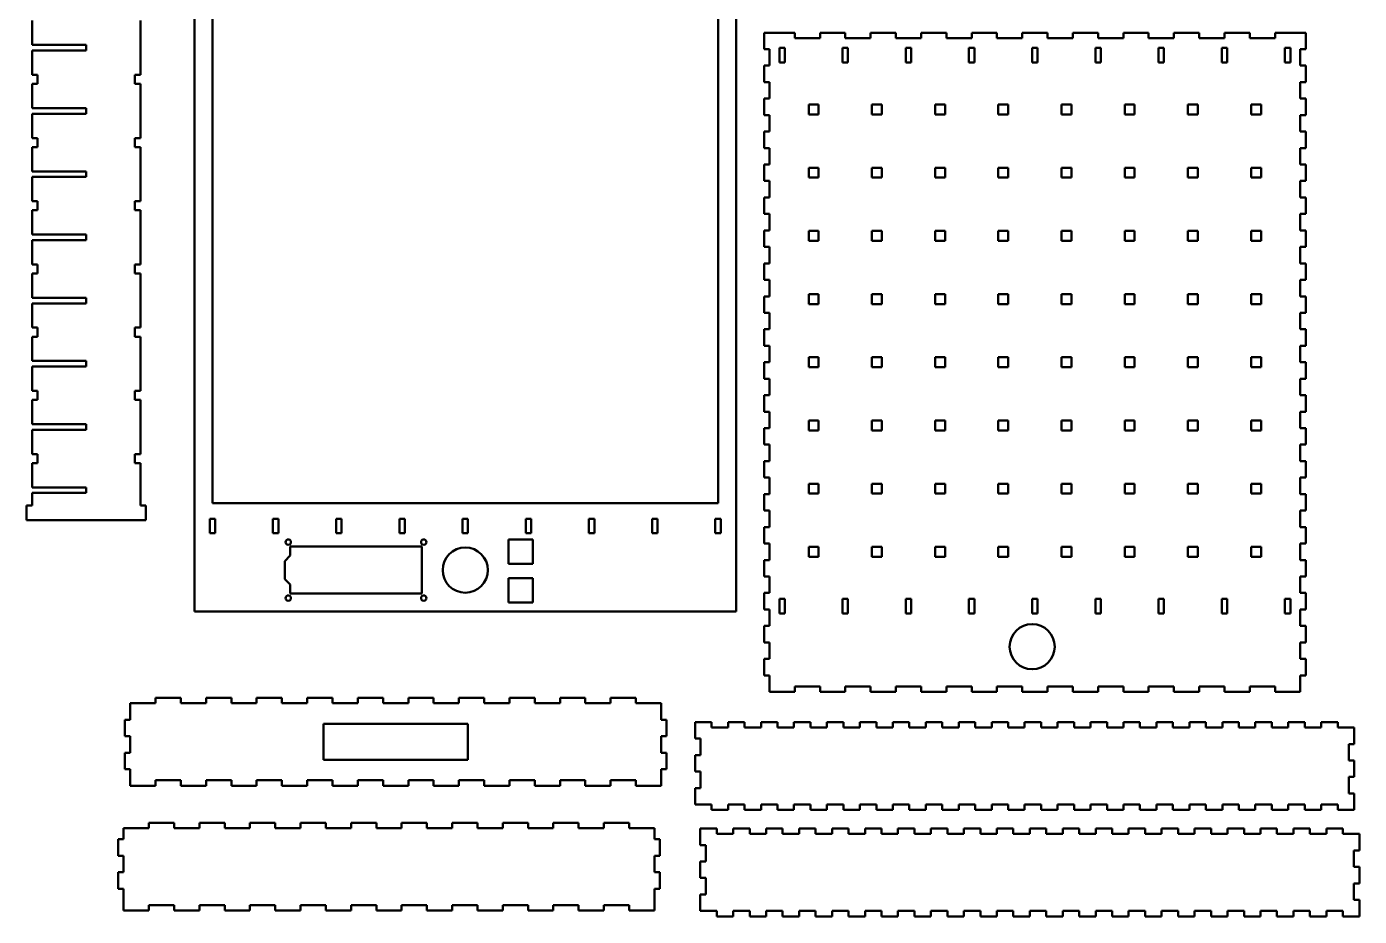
# Model space of a CAD drawing. Header units: millimetres. Extents: x 32 to 1182, y 13 to 883.
# Drawn here: x 444 to 1182, y 21 to 513 of the extents above; entities that cross this region are included whole.
import ezdxf

# ---------------------------------------------------------------- set-up
doc = ezdxf.new("R2010")
doc.units = ezdxf.units.MM
doc.layers.add('Visible (ANSI)', color=7, linetype='Continuous', lineweight=50)

msp = doc.modelspace()

# ---------------------------------------------------------------- linework, layer by layer
at = {"layer": 'Visible (ANSI)'}
for p, q in [((536.44, 554.33), (536.44, 189.33)), ((836.44, 189.33), (836.44, 554.33)), ((546.44, 249.33), (546.44, 529.33)), ((826.44, 529.33), (826.44, 249.33)), ((446.55, 516.6), (446.55, 503.15)), ((506.55, 486.6), (506.55, 516.6)), ((851.91, 509.93), (851.91, 500.8)), ((868.91, 509.93), (851.91, 509.93)), ((868.91, 506.93), (868.91, 509.93)), ((882.91, 509.93), (882.91, 506.93)), ((896.91, 509.93), (882.91, 509.93)), ((896.91, 506.93), (896.91, 509.93)), ((910.91, 509.93), (910.91, 506.93)), ((924.91, 509.93), (910.91, 509.93)), ((924.91, 506.93), (924.91, 509.93)), ((938.91, 509.93), (938.91, 506.93)), ((952.91, 509.93), (938.91, 509.93)), ((952.91, 506.93), (952.91, 509.93)), ((966.91, 509.93), (966.91, 506.93)), ((980.91, 509.93), (966.91, 509.93)), ((980.91, 506.93), (980.91, 509.93)), ((994.91, 509.93), (994.91, 506.93)), ((1008.91, 509.93), (994.91, 509.93)), ((1008.91, 506.93), (1008.91, 509.93)), ((1022.91, 509.93), (1022.91, 506.93)), ((1036.91, 509.93), (1022.91, 509.93)), ((1036.91, 506.93), (1036.91, 509.93)), ((1050.91, 509.93), (1050.91, 506.93)), ((1064.91, 509.93), (1050.91, 509.93)), ((1064.91, 506.93), (1064.91, 509.93)), ((1078.91, 509.93), (1078.91, 506.93)), ((1092.91, 509.93), (1078.91, 509.93)), ((1092.91, 506.93), (1092.91, 509.93)), ((1106.91, 509.93), (1106.91, 506.93)), ((1120.91, 509.93), (1106.91, 509.93)), ((1120.91, 506.93), (1120.91, 509.93)), ((1134.91, 509.93), (1134.91, 506.93)), ((1151.91, 509.93), (1134.91, 509.93)), ((1151.91, 500.8), (1151.91, 509.93)), ((446.55, 503.15), (476.55, 503.15)), ((476.55, 503.15), (476.55, 500.05)), ((882.91, 506.93), (868.91, 506.93)), ((910.91, 506.93), (896.91, 506.93)), ((938.91, 506.93), (924.91, 506.93)), ((966.91, 506.93), (952.91, 506.93)), ((994.91, 506.93), (980.91, 506.93)), ((1022.91, 506.93), (1008.91, 506.93)), ((1050.91, 506.93), (1036.91, 506.93)), ((1078.91, 506.93), (1064.91, 506.93)), ((1106.91, 506.93), (1092.91, 506.93)), ((1134.91, 506.93), (1120.91, 506.93)), ((446.55, 500.05), (446.55, 486.6)), ((476.55, 500.05), (446.55, 500.05)), ((851.91, 500.8), (854.91, 500.8)), ((854.91, 500.8), (854.91, 491.68)), ((860.41, 501.48), (863.41, 501.48)), ((860.41, 493.48), (860.41, 501.48)), ((863.41, 501.48), (863.41, 493.48)), ((895.41, 493.48), (895.41, 501.48)), ((895.41, 501.48), (898.41, 501.48)), ((898.41, 501.48), (898.41, 493.48)), ((930.41, 501.48), (933.41, 501.48)), ((930.41, 493.48), (930.41, 501.48)), ((933.41, 501.48), (933.41, 493.48)), ((965.41, 501.48), (968.41, 501.48)), ((965.41, 493.48), (965.41, 501.48)), ((968.41, 501.48), (968.41, 493.48)), ((1000.41, 501.48), (1003.41, 501.48)), ((1000.41, 493.48), (1000.41, 501.48)), ((1003.41, 501.48), (1003.41, 493.48)), ((1035.41, 493.48), (1035.41, 501.48)), ((1035.41, 501.48), (1038.41, 501.48)), ((1038.41, 501.48), (1038.41, 493.48)), ((1070.41, 493.48), (1070.41, 501.48)), ((1070.41, 501.48), (1073.41, 501.48)), ((1073.41, 501.48), (1073.41, 493.48)), ((1105.41, 493.48), (1105.41, 501.48)), ((1105.41, 501.48), (1108.41, 501.48)), ((1108.41, 501.48), (1108.41, 493.48)), ((1140.41, 493.48), (1140.41, 501.48)), ((1140.41, 501.48), (1143.41, 501.48)), ((1143.41, 501.48), (1143.41, 493.48)), ((1148.91, 500.8), (1151.91, 500.8)), ((1148.91, 491.68), (1148.91, 500.8)), ((851.91, 491.68), (851.91, 482.55)), ((854.91, 491.68), (851.91, 491.68)), ((863.41, 493.48), (860.41, 493.48)), ((898.41, 493.48), (895.41, 493.48)), ((933.41, 493.48), (930.41, 493.48)), ((968.41, 493.48), (965.41, 493.48)), ((1003.41, 493.48), (1000.41, 493.48)), ((1038.41, 493.48), (1035.41, 493.48)), ((1073.41, 493.48), (1070.41, 493.48)), ((1108.41, 493.48), (1105.41, 493.48)), ((1143.41, 493.48), (1140.41, 493.48)), ((1151.91, 491.68), (1148.91, 491.68)), ((1151.91, 482.55), (1151.91, 491.68)), ((446.55, 486.6), (449.55, 486.6)), ((446.55, 481.6), (446.55, 468.15)), ((449.55, 481.6), (446.55, 481.6)), ((449.55, 486.6), (449.55, 481.6)), ((503.55, 486.6), (506.55, 486.6)), ((503.55, 481.6), (503.55, 486.6)), ((506.55, 481.6), (503.55, 481.6)), ((506.55, 451.6), (506.55, 481.6)), ((851.91, 482.55), (854.91, 482.55)), ((854.91, 482.55), (854.91, 473.43)), ((1148.91, 482.55), (1151.91, 482.55)), ((1148.91, 473.43), (1148.91, 482.55)), ((851.91, 473.43), (851.91, 464.3)), ((854.91, 473.43), (851.91, 473.43)), ((1151.91, 473.43), (1148.91, 473.43)), ((1151.91, 464.3), (1151.91, 473.43)), ((446.55, 468.15), (476.55, 468.15)), ((446.55, 465.05), (446.55, 451.6)), ((476.55, 465.05), (446.55, 465.05)), ((476.55, 468.15), (476.55, 465.05)), ((876.66, 464.68), (876.66, 470.18)), ((876.66, 470.18), (882.16, 470.18)), ((882.16, 470.18), (882.16, 464.68)), ((911.66, 464.68), (911.66, 470.18)), ((911.66, 470.18), (917.16, 470.18)), ((917.16, 470.18), (917.16, 464.68)), ((946.66, 464.68), (946.66, 470.18)), ((946.66, 470.18), (952.16, 470.18)), ((952.16, 470.18), (952.16, 464.68)), ((981.66, 464.68), (981.66, 470.18)), ((981.66, 470.18), (987.16, 470.18)), ((987.16, 470.18), (987.16, 464.68)), ((1016.66, 464.68), (1016.66, 470.18)), ((1016.66, 470.18), (1022.16, 470.18)), ((1022.16, 470.18), (1022.16, 464.68)), ((1051.66, 464.68), (1051.66, 470.18)), ((1051.66, 470.18), (1057.16, 470.18)), ((1057.16, 470.18), (1057.16, 464.68)), ((1086.66, 464.68), (1086.66, 470.18)), ((1086.66, 470.18), (1092.16, 470.18)), ((1092.16, 470.18), (1092.16, 464.68)), ((1121.66, 464.68), (1121.66, 470.18)), ((1121.66, 470.18), (1127.16, 470.18)), ((1127.16, 470.18), (1127.16, 464.68)), ((851.91, 464.3), (854.91, 464.3)), ((854.91, 464.3), (854.91, 455.18)), ((882.16, 464.68), (876.66, 464.68)), ((917.16, 464.68), (911.66, 464.68)), ((952.16, 464.68), (946.66, 464.68)), ((987.16, 464.68), (981.66, 464.68)), ((1022.16, 464.68), (1016.66, 464.68)), ((1057.16, 464.68), (1051.66, 464.68)), ((1092.16, 464.68), (1086.66, 464.68)), ((1127.16, 464.68), (1121.66, 464.68)), ((1148.91, 464.3), (1151.91, 464.3)), ((1148.91, 455.18), (1148.91, 464.3)), ((446.55, 451.6), (449.55, 451.6)), ((449.55, 451.6), (449.55, 446.6)), ((503.55, 451.6), (506.55, 451.6)), ((503.55, 446.6), (503.55, 451.6)), ((851.91, 455.18), (851.91, 446.05)), ((854.91, 455.18), (851.91, 455.18)), ((1151.91, 455.18), (1148.91, 455.18)), ((1151.91, 446.05), (1151.91, 455.18)), ((446.55, 446.6), (446.55, 433.15)), ((449.55, 446.6), (446.55, 446.6)), ((506.55, 446.6), (503.55, 446.6)), ((506.55, 416.6), (506.55, 446.6)), ((851.91, 446.05), (854.91, 446.05)), ((854.91, 446.05), (854.91, 436.93)), ((1148.91, 446.05), (1151.91, 446.05)), ((1148.91, 436.93), (1148.91, 446.05)), ((851.91, 436.93), (851.91, 427.8)), ((854.91, 436.93), (851.91, 436.93)), ((1151.91, 436.93), (1148.91, 436.93)), ((1151.91, 427.8), (1151.91, 436.93)), ((446.55, 433.15), (476.55, 433.15)), ((446.55, 430.05), (446.55, 416.6)), ((476.55, 430.05), (446.55, 430.05)), ((476.55, 433.15), (476.55, 430.05)), ((876.66, 429.68), (876.66, 435.18)), ((876.66, 435.18), (882.16, 435.18)), ((882.16, 429.68), (876.66, 429.68)), ((882.16, 435.18), (882.16, 429.68)), ((911.66, 429.68), (911.66, 435.18)), ((911.66, 435.18), (917.16, 435.18)), ((917.16, 429.68), (911.66, 429.68)), ((917.16, 435.18), (917.16, 429.68)), ((946.66, 429.68), (946.66, 435.18)), ((946.66, 435.18), (952.16, 435.18)), ((952.16, 429.68), (946.66, 429.68)), ((952.16, 435.18), (952.16, 429.68)), ((981.66, 429.68), (981.66, 435.18)), ((981.66, 435.18), (987.16, 435.18)), ((987.16, 429.68), (981.66, 429.68)), ((987.16, 435.18), (987.16, 429.68)), ((1016.66, 429.68), (1016.66, 435.18)), ((1016.66, 435.18), (1022.16, 435.18)), ((1022.16, 429.68), (1016.66, 429.68)), ((1022.16, 435.18), (1022.16, 429.68)), ((1051.66, 429.68), (1051.66, 435.18)), ((1051.66, 435.18), (1057.16, 435.18)), ((1057.16, 429.68), (1051.66, 429.68)), ((1057.16, 435.18), (1057.16, 429.68)), ((1086.66, 429.68), (1086.66, 435.18)), ((1086.66, 435.18), (1092.16, 435.18)), ((1092.16, 429.68), (1086.66, 429.68)), ((1092.16, 435.18), (1092.16, 429.68)), ((1121.66, 429.68), (1121.66, 435.18)), ((1121.66, 435.18), (1127.16, 435.18)), ((1127.16, 429.68), (1121.66, 429.68)), ((1127.16, 435.18), (1127.16, 429.68)), ((851.91, 427.8), (854.91, 427.8)), ((854.91, 427.8), (854.91, 418.68)), ((1148.91, 427.8), (1151.91, 427.8)), ((1148.91, 418.68), (1148.91, 427.8)), ((446.55, 416.6), (449.55, 416.6)), ((449.55, 416.6), (449.55, 411.6)), ((503.55, 416.6), (506.55, 416.6)), ((503.55, 411.6), (503.55, 416.6)), ((851.91, 418.68), (851.91, 409.55)), ((854.91, 418.68), (851.91, 418.68)), ((1151.91, 418.68), (1148.91, 418.68)), ((1151.91, 409.55), (1151.91, 418.68)), ((446.55, 411.6), (446.55, 398.15)), ((449.55, 411.6), (446.55, 411.6)), ((506.55, 411.6), (503.55, 411.6)), ((506.55, 381.6), (506.55, 411.6)), ((851.91, 409.55), (854.91, 409.55)), ((854.91, 409.55), (854.91, 400.43)), ((1148.91, 409.55), (1151.91, 409.55)), ((1148.91, 400.43), (1148.91, 409.55)), ((851.91, 400.43), (851.91, 391.3)), ((854.91, 400.43), (851.91, 400.43)), ((876.66, 394.68), (876.66, 400.18)), ((876.66, 400.18), (882.16, 400.18)), ((882.16, 400.18), (882.16, 394.68)), ((911.66, 394.68), (911.66, 400.18)), ((911.66, 400.18), (917.16, 400.18)), ((917.16, 400.18), (917.16, 394.68)), ((946.66, 394.68), (946.66, 400.18)), ((946.66, 400.18), (952.16, 400.18)), ((952.16, 400.18), (952.16, 394.68)), ((981.66, 394.68), (981.66, 400.18)), ((981.66, 400.18), (987.16, 400.18)), ((987.16, 400.18), (987.16, 394.68)), ((1016.66, 394.68), (1016.66, 400.18)), ((1016.66, 400.18), (1022.16, 400.18)), ((1022.16, 400.18), (1022.16, 394.68)), ((1051.66, 394.68), (1051.66, 400.18)), ((1051.66, 400.18), (1057.16, 400.18)), ((1057.16, 400.18), (1057.16, 394.68)), ((1086.66, 394.68), (1086.66, 400.18)), ((1086.66, 400.18), (1092.16, 400.18)), ((1092.16, 400.18), (1092.16, 394.68)), ((1121.66, 394.68), (1121.66, 400.18)), ((1121.66, 400.18), (1127.16, 400.18)), ((1127.16, 400.18), (1127.16, 394.68)), ((1151.91, 400.43), (1148.91, 400.43)), ((1151.91, 391.3), (1151.91, 400.43)), ((446.55, 398.15), (476.55, 398.15)), ((446.55, 395.05), (446.55, 381.6)), ((476.55, 395.05), (446.55, 395.05)), ((476.55, 398.15), (476.55, 395.05)), ((851.91, 391.3), (854.91, 391.3)), ((854.91, 391.3), (854.91, 382.18)), ((882.16, 394.68), (876.66, 394.68)), ((917.16, 394.68), (911.66, 394.68)), ((952.16, 394.68), (946.66, 394.68)), ((987.16, 394.68), (981.66, 394.68)), ((1022.16, 394.68), (1016.66, 394.68)), ((1057.16, 394.68), (1051.66, 394.68)), ((1092.16, 394.68), (1086.66, 394.68)), ((1127.16, 394.68), (1121.66, 394.68)), ((1148.91, 391.3), (1151.91, 391.3)), ((1148.91, 382.18), (1148.91, 391.3)), ((446.55, 381.6), (449.55, 381.6)), ((446.55, 376.6), (446.55, 363.15)), ((449.55, 376.6), (446.55, 376.6)), ((449.55, 381.6), (449.55, 376.6)), ((503.55, 381.6), (506.55, 381.6)), ((503.55, 376.6), (503.55, 381.6)), ((506.55, 376.6), (503.55, 376.6)), ((506.55, 346.6), (506.55, 376.6)), ((851.91, 382.18), (851.91, 373.05)), ((854.91, 382.18), (851.91, 382.18)), ((1151.91, 382.18), (1148.91, 382.18)), ((1151.91, 373.05), (1151.91, 382.18)), ((851.91, 373.05), (854.91, 373.05)), ((854.91, 373.05), (854.91, 363.93)), ((1148.91, 373.05), (1151.91, 373.05)), ((1148.91, 363.93), (1148.91, 373.05)), ((446.55, 363.15), (476.55, 363.15)), ((476.55, 363.15), (476.55, 360.05)), ((851.91, 363.93), (851.91, 354.8)), ((854.91, 363.93), (851.91, 363.93)), ((876.66, 359.68), (876.66, 365.18)), ((876.66, 365.18), (882.16, 365.18)), ((882.16, 365.18), (882.16, 359.68)), ((911.66, 359.68), (911.66, 365.18)), ((911.66, 365.18), (917.16, 365.18)), ((917.16, 365.18), (917.16, 359.68)), ((946.66, 359.68), (946.66, 365.18)), ((946.66, 365.18), (952.16, 365.18)), ((952.16, 365.18), (952.16, 359.68)), ((981.66, 359.68), (981.66, 365.18)), ((981.66, 365.18), (987.16, 365.18)), ((987.16, 365.18), (987.16, 359.68)), ((1016.66, 359.68), (1016.66, 365.18)), ((1016.66, 365.18), (1022.16, 365.18)), ((1022.16, 365.18), (1022.16, 359.68)), ((1051.66, 359.68), (1051.66, 365.18)), ((1051.66, 365.18), (1057.16, 365.18)), ((1057.16, 365.18), (1057.16, 359.68)), ((1086.66, 359.68), (1086.66, 365.18)), ((1086.66, 365.18), (1092.16, 365.18)), ((1092.16, 365.18), (1092.16, 359.68)), ((1121.66, 359.68), (1121.66, 365.18)), ((1121.66, 365.18), (1127.16, 365.18)), ((1127.16, 365.18), (1127.16, 359.68)), ((1151.91, 363.93), (1148.91, 363.93)), ((1151.91, 354.8), (1151.91, 363.93)), ((446.55, 360.05), (446.55, 346.6)), ((476.55, 360.05), (446.55, 360.05)), ((851.91, 354.8), (854.91, 354.8)), ((854.91, 354.8), (854.91, 345.68)), ((882.16, 359.68), (876.66, 359.68)), ((917.16, 359.68), (911.66, 359.68)), ((952.16, 359.68), (946.66, 359.68)), ((987.16, 359.68), (981.66, 359.68)), ((1022.16, 359.68), (1016.66, 359.68)), ((1057.16, 359.68), (1051.66, 359.68)), ((1092.16, 359.68), (1086.66, 359.68)), ((1127.16, 359.68), (1121.66, 359.68)), ((1148.91, 354.8), (1151.91, 354.8)), ((1148.91, 345.68), (1148.91, 354.8)), ((446.55, 346.6), (449.55, 346.6)), ((446.55, 341.6), (446.55, 328.15)), ((449.55, 341.6), (446.55, 341.6)), ((449.55, 346.6), (449.55, 341.6)), ((503.55, 346.6), (506.55, 346.6)), ((503.55, 341.6), (503.55, 346.6)), ((506.55, 341.6), (503.55, 341.6)), ((506.55, 311.6), (506.55, 341.6)), ((851.91, 345.68), (851.91, 336.55)), ((854.91, 345.68), (851.91, 345.68)), ((1151.91, 345.68), (1148.91, 345.68)), ((1151.91, 336.55), (1151.91, 345.68)), ((851.91, 336.55), (854.91, 336.55)), ((854.91, 336.55), (854.91, 327.43)), ((1148.91, 336.55), (1151.91, 336.55)), ((1148.91, 327.43), (1148.91, 336.55)), ((446.55, 328.15), (476.55, 328.15)), ((446.55, 325.05), (446.55, 311.6)), ((476.55, 325.05), (446.55, 325.05)), ((476.55, 328.15), (476.55, 325.05)), ((851.91, 327.43), (851.91, 318.3)), ((854.91, 327.43), (851.91, 327.43)), ((876.66, 324.68), (876.66, 330.18)), ((876.66, 330.18), (882.16, 330.18)), ((882.16, 330.18), (882.16, 324.68)), ((911.66, 324.68), (911.66, 330.18)), ((911.66, 330.18), (917.16, 330.18)), ((917.16, 330.18), (917.16, 324.68)), ((946.66, 324.68), (946.66, 330.18)), ((946.66, 330.18), (952.16, 330.18)), ((952.16, 330.18), (952.16, 324.68)), ((981.66, 324.68), (981.66, 330.18)), ((981.66, 330.18), (987.16, 330.18)), ((987.16, 330.18), (987.16, 324.68)), ((1016.66, 324.68), (1016.66, 330.18)), ((1016.66, 330.18), (1022.16, 330.18)), ((1022.16, 330.18), (1022.16, 324.68)), ((1051.66, 324.68), (1051.66, 330.18)), ((1051.66, 330.18), (1057.16, 330.18)), ((1057.16, 330.18), (1057.16, 324.68)), ((1086.66, 324.68), (1086.66, 330.18)), ((1086.66, 330.18), (1092.16, 330.18)), ((1092.16, 330.18), (1092.16, 324.68)), ((1121.66, 324.68), (1121.66, 330.18)), ((1121.66, 330.18), (1127.16, 330.18)), ((1127.16, 330.18), (1127.16, 324.68)), ((1151.91, 327.43), (1148.91, 327.43)), ((1151.91, 318.3), (1151.91, 327.43)), ((851.91, 318.3), (854.91, 318.3)), ((854.91, 318.3), (854.91, 309.18)), ((882.16, 324.68), (876.66, 324.68)), ((917.16, 324.68), (911.66, 324.68)), ((952.16, 324.68), (946.66, 324.68)), ((987.16, 324.68), (981.66, 324.68)), ((1022.16, 324.68), (1016.66, 324.68)), ((1057.16, 324.68), (1051.66, 324.68)), ((1092.16, 324.68), (1086.66, 324.68)), ((1127.16, 324.68), (1121.66, 324.68)), ((1148.91, 318.3), (1151.91, 318.3)), ((1148.91, 309.18), (1148.91, 318.3)), ((446.55, 311.6), (449.55, 311.6)), ((449.55, 311.6), (449.55, 306.6)), ((503.55, 311.6), (506.55, 311.6)), ((503.55, 306.6), (503.55, 311.6)), ((446.55, 306.6), (446.55, 293.15)), ((449.55, 306.6), (446.55, 306.6)), ((506.55, 306.6), (503.55, 306.6)), ((506.55, 276.6), (506.55, 306.6)), ((851.91, 309.18), (851.91, 300.05)), ((854.91, 309.18), (851.91, 309.18)), ((1151.91, 309.18), (1148.91, 309.18)), ((1151.91, 300.05), (1151.91, 309.18)), ((851.91, 300.05), (854.91, 300.05)), ((854.91, 300.05), (854.91, 290.93)), ((1148.91, 300.05), (1151.91, 300.05)), ((1148.91, 290.93), (1148.91, 300.05)), ((446.55, 293.15), (476.55, 293.15)), ((446.55, 290.05), (446.55, 276.6)), ((476.55, 290.05), (446.55, 290.05)), ((476.55, 293.15), (476.55, 290.05)), ((851.91, 290.93), (851.91, 281.8)), ((854.91, 290.93), (851.91, 290.93)), ((876.66, 289.68), (876.66, 295.18)), ((876.66, 295.18), (882.16, 295.18)), ((882.16, 289.68), (876.66, 289.68)), ((882.16, 295.18), (882.16, 289.68)), ((911.66, 289.68), (911.66, 295.18)), ((911.66, 295.18), (917.16, 295.18)), ((917.16, 289.68), (911.66, 289.68)), ((917.16, 295.18), (917.16, 289.68)), ((946.66, 289.68), (946.66, 295.18)), ((946.66, 295.18), (952.16, 295.18)), ((952.16, 289.68), (946.66, 289.68)), ((952.16, 295.18), (952.16, 289.68)), ((981.66, 289.68), (981.66, 295.18)), ((981.66, 295.18), (987.16, 295.18)), ((987.16, 289.68), (981.66, 289.68)), ((987.16, 295.18), (987.16, 289.68)), ((1016.66, 289.68), (1016.66, 295.18)), ((1016.66, 295.18), (1022.16, 295.18)), ((1022.16, 289.68), (1016.66, 289.68)), ((1022.16, 295.18), (1022.16, 289.68)), ((1051.66, 289.68), (1051.66, 295.18)), ((1051.66, 295.18), (1057.16, 295.18)), ((1057.16, 289.68), (1051.66, 289.68)), ((1057.16, 295.18), (1057.16, 289.68)), ((1086.66, 289.68), (1086.66, 295.18)), ((1086.66, 295.18), (1092.16, 295.18)), ((1092.16, 289.68), (1086.66, 289.68)), ((1092.16, 295.18), (1092.16, 289.68)), ((1121.66, 289.68), (1121.66, 295.18)), ((1121.66, 295.18), (1127.16, 295.18)), ((1127.16, 289.68), (1121.66, 289.68)), ((1127.16, 295.18), (1127.16, 289.68)), ((1151.91, 290.93), (1148.91, 290.93)), ((1151.91, 281.8), (1151.91, 290.93)), ((851.91, 281.8), (854.91, 281.8)), ((854.91, 281.8), (854.91, 272.68)), ((1148.91, 281.8), (1151.91, 281.8)), ((1148.91, 272.68), (1148.91, 281.8)), ((446.55, 276.6), (449.55, 276.6)), ((449.55, 276.6), (449.55, 271.6)), ((503.55, 276.6), (506.55, 276.6)), ((503.55, 271.6), (503.55, 276.6)), ((446.55, 271.6), (446.55, 258.15)), ((449.55, 271.6), (446.55, 271.6)), ((506.55, 271.6), (503.55, 271.6)), ((506.55, 248.05), (506.55, 271.6)), ((851.91, 272.68), (851.91, 263.55)), ((854.91, 272.68), (851.91, 272.68)), ((1151.91, 272.68), (1148.91, 272.68)), ((1151.91, 263.55), (1151.91, 272.68)), ((851.91, 263.55), (854.91, 263.55)), ((854.91, 263.55), (854.91, 254.43)), ((876.66, 254.68), (876.66, 260.18)), ((876.66, 260.18), (882.16, 260.18)), ((882.16, 260.18), (882.16, 254.68)), ((911.66, 254.68), (911.66, 260.18)), ((911.66, 260.18), (917.16, 260.18)), ((917.16, 260.18), (917.16, 254.68)), ((946.66, 254.68), (946.66, 260.18)), ((946.66, 260.18), (952.16, 260.18)), ((952.16, 260.18), (952.16, 254.68)), ((981.66, 254.68), (981.66, 260.18)), ((981.66, 260.18), (987.16, 260.18)), ((987.16, 260.18), (987.16, 254.68)), ((1016.66, 254.68), (1016.66, 260.18)), ((1016.66, 260.18), (1022.16, 260.18)), ((1022.16, 260.18), (1022.16, 254.68)), ((1051.66, 254.68), (1051.66, 260.18)), ((1051.66, 260.18), (1057.16, 260.18)), ((1057.16, 260.18), (1057.16, 254.68)), ((1086.66, 254.68), (1086.66, 260.18)), ((1086.66, 260.18), (1092.16, 260.18)), ((1092.16, 260.18), (1092.16, 254.68)), ((1121.66, 254.68), (1121.66, 260.18)), ((1121.66, 260.18), (1127.16, 260.18)), ((1127.16, 260.18), (1127.16, 254.68)), ((1148.91, 263.55), (1151.91, 263.55)), ((1148.91, 254.43), (1148.91, 263.55)), ((446.55, 258.15), (476.55, 258.15)), ((446.55, 255.05), (446.55, 248.05)), ((476.55, 255.05), (446.55, 255.05)), ((476.55, 258.15), (476.55, 255.05)), ((851.91, 254.43), (851.91, 245.3)), ((854.91, 254.43), (851.91, 254.43)), ((882.16, 254.68), (876.66, 254.68)), ((917.16, 254.68), (911.66, 254.68)), ((952.16, 254.68), (946.66, 254.68)), ((987.16, 254.68), (981.66, 254.68)), ((1022.16, 254.68), (1016.66, 254.68)), ((1057.16, 254.68), (1051.66, 254.68)), ((1092.16, 254.68), (1086.66, 254.68)), ((1127.16, 254.68), (1121.66, 254.68)), ((1151.91, 254.43), (1148.91, 254.43)), ((1151.91, 245.3), (1151.91, 254.43)), ((443.55, 248.05), (443.55, 240.05)), ((446.55, 248.05), (443.55, 248.05)), ((509.55, 248.05), (506.55, 248.05)), ((509.55, 240.05), (509.55, 248.05)), ((826.44, 249.33), (546.44, 249.33)), ((851.91, 245.3), (854.91, 245.3)), ((854.91, 245.3), (854.91, 236.18)), ((1148.91, 245.3), (1151.91, 245.3)), ((1148.91, 236.18), (1148.91, 245.3)), ((443.55, 240.05), (509.55, 240.05)), ((544.94, 240.78), (547.94, 240.78)), ((544.94, 232.78), (544.94, 240.78)), ((547.94, 240.78), (547.94, 232.78)), ((579.94, 240.78), (582.94, 240.78)), ((579.94, 232.78), (579.94, 240.78)), ((582.94, 240.78), (582.94, 232.78)), ((614.94, 240.78), (617.94, 240.78)), ((614.94, 232.78), (614.94, 240.78)), ((617.94, 240.78), (617.94, 232.78)), ((649.94, 240.78), (652.94, 240.78)), ((649.94, 232.78), (649.94, 240.78)), ((652.94, 240.78), (652.94, 232.78)), ((684.94, 240.78), (687.94, 240.78)), ((684.94, 232.78), (684.94, 240.78)), ((687.94, 240.78), (687.94, 232.78)), ((719.94, 240.78), (722.94, 240.78)), ((719.94, 232.78), (719.94, 240.78)), ((722.94, 240.78), (722.94, 232.78)), ((754.94, 240.78), (757.94, 240.78)), ((754.94, 232.78), (754.94, 240.78)), ((757.94, 240.78), (757.94, 232.78)), ((789.94, 240.78), (792.94, 240.78)), ((789.94, 232.78), (789.94, 240.78)), ((792.94, 240.78), (792.94, 232.78)), ((824.94, 240.78), (827.94, 240.78)), ((824.94, 232.78), (824.94, 240.78)), ((827.94, 240.78), (827.94, 232.78)), ((851.91, 236.18), (851.91, 227.05)), ((854.91, 236.18), (851.91, 236.18)), ((1151.91, 236.18), (1148.91, 236.18)), ((1151.91, 227.05), (1151.91, 236.18)), ((547.94, 232.78), (544.94, 232.78)), ((582.94, 232.78), (579.94, 232.78)), ((617.94, 232.78), (614.94, 232.78)), ((652.94, 232.78), (649.94, 232.78)), ((687.94, 232.78), (684.94, 232.78)), ((710.44, 215.83), (710.44, 229.33)), ((710.44, 229.33), (723.94, 229.33)), ((722.94, 232.78), (719.94, 232.78)), ((723.94, 229.33), (723.94, 215.83)), ((757.94, 232.78), (754.94, 232.78)), ((792.94, 232.78), (789.94, 232.78)), ((827.94, 232.78), (824.94, 232.78)), ((589.44, 225.33), (662.44, 225.33)), ((589.44, 220.33), (589.44, 225.33)), ((662.44, 225.33), (662.44, 199.33)), ((851.91, 227.05), (854.91, 227.05)), ((854.91, 227.05), (854.91, 217.93)), ((876.66, 219.68), (876.66, 225.18)), ((876.66, 225.18), (882.16, 225.18)), ((882.16, 225.18), (882.16, 219.68)), ((911.66, 219.68), (911.66, 225.18)), ((911.66, 225.18), (917.16, 225.18)), ((917.16, 225.18), (917.16, 219.68)), ((946.66, 219.68), (946.66, 225.18)), ((946.66, 225.18), (952.16, 225.18)), ((952.16, 225.18), (952.16, 219.68)), ((981.66, 219.68), (981.66, 225.18)), ((981.66, 225.18), (987.16, 225.18)), ((987.16, 225.18), (987.16, 219.68)), ((1016.66, 219.68), (1016.66, 225.18)), ((1016.66, 225.18), (1022.16, 225.18)), ((1022.16, 225.18), (1022.16, 219.68)), ((1051.66, 219.68), (1051.66, 225.18)), ((1051.66, 225.18), (1057.16, 225.18)), ((1057.16, 225.18), (1057.16, 219.68)), ((1086.66, 219.68), (1086.66, 225.18)), ((1086.66, 225.18), (1092.16, 225.18)), ((1092.16, 225.18), (1092.16, 219.68)), ((1121.66, 219.68), (1121.66, 225.18)), ((1121.66, 225.18), (1127.16, 225.18)), ((1127.16, 225.18), (1127.16, 219.68)), ((1148.91, 227.05), (1151.91, 227.05)), ((1148.91, 217.93), (1148.91, 227.05)), ((586.44, 217.33), (589.44, 220.33)), ((586.44, 207.33), (586.44, 217.33)), ((723.94, 215.83), (710.44, 215.83)), ((851.91, 217.93), (851.91, 208.8)), ((854.91, 217.93), (851.91, 217.93)), ((882.16, 219.68), (876.66, 219.68)), ((917.16, 219.68), (911.66, 219.68)), ((952.16, 219.68), (946.66, 219.68)), ((987.16, 219.68), (981.66, 219.68)), ((1022.16, 219.68), (1016.66, 219.68)), ((1057.16, 219.68), (1051.66, 219.68)), ((1092.16, 219.68), (1086.66, 219.68)), ((1127.16, 219.68), (1121.66, 219.68)), ((1151.91, 217.93), (1148.91, 217.93)), ((1151.91, 208.8), (1151.91, 217.93)), ((589.44, 204.33), (586.44, 207.33)), ((710.44, 207.83), (723.94, 207.83)), ((710.44, 194.33), (710.44, 207.83)), ((723.94, 207.83), (723.94, 194.33)), ((851.91, 208.8), (854.91, 208.8)), ((854.91, 208.8), (854.91, 199.68)), ((1148.91, 208.8), (1151.91, 208.8)), ((1148.91, 199.68), (1148.91, 208.8)), ((589.44, 199.33), (589.44, 204.33)), ((662.44, 199.33), (589.44, 199.33)), ((851.91, 199.68), (851.91, 190.55)), ((854.91, 199.68), (851.91, 199.68)), ((1151.91, 199.68), (1148.91, 199.68)), ((1151.91, 190.55), (1151.91, 199.68)), ((723.94, 194.33), (710.44, 194.33)), ((860.41, 196.38), (863.41, 196.38)), ((860.41, 188.38), (860.41, 196.38)), ((863.41, 196.38), (863.41, 188.38)), ((895.41, 188.38), (895.41, 196.38)), ((895.41, 196.38), (898.41, 196.38)), ((898.41, 196.38), (898.41, 188.38)), ((930.41, 188.38), (930.41, 196.38)), ((930.41, 196.38), (933.41, 196.38)), ((933.41, 196.38), (933.41, 188.38)), ((965.41, 196.38), (968.41, 196.38)), ((965.41, 188.38), (965.41, 196.38)), ((968.41, 196.38), (968.41, 188.38)), ((1000.41, 188.38), (1000.41, 196.38)), ((1000.41, 196.38), (1003.41, 196.38)), ((1003.41, 196.38), (1003.41, 188.38)), ((1035.41, 196.38), (1038.41, 196.38)), ((1035.41, 188.38), (1035.41, 196.38)), ((1038.41, 196.38), (1038.41, 188.38)), ((1070.41, 196.38), (1073.41, 196.38)), ((1070.41, 188.38), (1070.41, 196.38)), ((1073.41, 196.38), (1073.41, 188.38)), ((1105.41, 188.38), (1105.41, 196.38)), ((1105.41, 196.38), (1108.41, 196.38)), ((1108.41, 196.38), (1108.41, 188.38)), ((1140.41, 196.38), (1143.41, 196.38)), ((1140.41, 188.38), (1140.41, 196.38)), ((1143.41, 196.38), (1143.41, 188.38)), ((536.44, 189.33), (836.44, 189.33)), ((851.91, 190.55), (854.91, 190.55)), ((854.91, 190.55), (854.91, 181.43)), ((863.41, 188.38), (860.41, 188.38)), ((898.41, 188.38), (895.41, 188.38)), ((933.41, 188.38), (930.41, 188.38)), ((968.41, 188.38), (965.41, 188.38)), ((1003.41, 188.38), (1000.41, 188.38)), ((1038.41, 188.38), (1035.41, 188.38)), ((1073.41, 188.38), (1070.41, 188.38)), ((1108.41, 188.38), (1105.41, 188.38)), ((1143.41, 188.38), (1140.41, 188.38)), ((1148.91, 190.55), (1151.91, 190.55)), ((1148.91, 181.43), (1148.91, 190.55)), ((851.91, 181.43), (851.91, 172.3)), ((854.91, 181.43), (851.91, 181.43)), ((1151.91, 181.43), (1148.91, 181.43)), ((1151.91, 172.3), (1151.91, 181.43)), ((851.91, 172.3), (854.91, 172.3)), ((854.91, 172.3), (854.91, 163.18)), ((1148.91, 172.3), (1151.91, 172.3)), ((1148.91, 163.18), (1148.91, 172.3)), ((851.91, 163.18), (851.91, 154.05)), ((854.91, 163.18), (851.91, 163.18)), ((1151.91, 163.18), (1148.91, 163.18)), ((1151.91, 154.05), (1151.91, 163.18)), ((851.91, 154.05), (854.91, 154.05)), ((854.91, 154.05), (854.91, 144.93)), ((868.91, 147.93), (882.91, 147.93)), ((868.91, 144.93), (868.91, 147.93)), ((882.91, 147.93), (882.91, 144.93)), ((896.91, 147.93), (910.91, 147.93)), ((896.91, 144.93), (896.91, 147.93)), ((910.91, 147.93), (910.91, 144.93)), ((924.91, 147.93), (938.91, 147.93)), ((924.91, 144.93), (924.91, 147.93)), ((938.91, 147.93), (938.91, 144.93)), ((952.91, 147.93), (966.91, 147.93)), ((952.91, 144.93), (952.91, 147.93)), ((966.91, 147.93), (966.91, 144.93)), ((980.91, 147.93), (994.91, 147.93)), ((980.91, 144.93), (980.91, 147.93)), ((994.91, 147.93), (994.91, 144.93)), ((1008.91, 147.93), (1022.91, 147.93)), ((1008.91, 144.93), (1008.91, 147.93)), ((1022.91, 147.93), (1022.91, 144.93)), ((1036.91, 147.93), (1050.91, 147.93)), ((1036.91, 144.93), (1036.91, 147.93)), ((1050.91, 147.93), (1050.91, 144.93)), ((1064.91, 147.93), (1078.91, 147.93)), ((1064.91, 144.93), (1064.91, 147.93)), ((1078.91, 147.93), (1078.91, 144.93)), ((1092.91, 147.93), (1106.91, 147.93)), ((1092.91, 144.93), (1092.91, 147.93)), ((1106.91, 147.93), (1106.91, 144.93)), ((1120.91, 147.93), (1134.91, 147.93)), ((1120.91, 144.93), (1120.91, 147.93)), ((1134.91, 147.93), (1134.91, 144.93)), ((1148.91, 154.05), (1151.91, 154.05)), ((1148.91, 144.93), (1148.91, 154.05)), ((514.93, 141.58), (528.93, 141.58)), ((514.93, 138.58), (514.93, 141.58)), ((528.93, 141.58), (528.93, 138.58)), ((542.93, 141.58), (556.93, 141.58)), ((542.93, 138.58), (542.93, 141.58)), ((556.93, 141.58), (556.93, 138.58)), ((570.93, 141.58), (584.93, 141.58)), ((570.93, 138.58), (570.93, 141.58)), ((584.93, 141.58), (584.93, 138.58)), ((598.93, 141.58), (612.93, 141.58)), ((598.93, 138.58), (598.93, 141.58)), ((612.93, 141.58), (612.93, 138.58)), ((626.93, 141.58), (640.93, 141.58)), ((626.93, 138.58), (626.93, 141.58)), ((640.93, 141.58), (640.93, 138.58)), ((654.93, 141.58), (668.93, 141.58)), ((654.93, 138.58), (654.93, 141.58)), ((668.93, 141.58), (668.93, 138.58)), ((682.93, 141.58), (696.93, 141.58)), ((682.93, 138.58), (682.93, 141.58)), ((696.93, 141.58), (696.93, 138.58)), ((710.93, 141.58), (724.93, 141.58)), ((710.93, 138.58), (710.93, 141.58)), ((724.93, 141.58), (724.93, 138.58)), ((738.93, 141.58), (752.93, 141.58)), ((738.93, 138.58), (738.93, 141.58)), ((752.93, 141.58), (752.93, 138.58)), ((766.93, 141.58), (780.93, 141.58)), ((766.93, 138.58), (766.93, 141.58)), ((780.93, 141.58), (780.93, 138.58)), ((854.91, 144.93), (868.91, 144.93)), ((882.91, 144.93), (896.91, 144.93)), ((910.91, 144.93), (924.91, 144.93)), ((938.91, 144.93), (952.91, 144.93)), ((966.91, 144.93), (980.91, 144.93)), ((994.91, 144.93), (1008.91, 144.93)), ((1022.91, 144.93), (1036.91, 144.93)), ((1050.91, 144.93), (1064.91, 144.93)), ((1078.91, 144.93), (1092.91, 144.93)), ((1106.91, 144.93), (1120.91, 144.93)), ((1134.91, 144.93), (1148.91, 144.93)), ((500.93, 138.58), (514.93, 138.58)), ((500.93, 129.46), (500.93, 138.58)), ((528.93, 138.58), (542.93, 138.58)), ((556.93, 138.58), (570.93, 138.58)), ((584.93, 138.58), (598.93, 138.58)), ((612.93, 138.58), (626.93, 138.58)), ((640.93, 138.58), (654.93, 138.58)), ((668.93, 138.58), (682.93, 138.58)), ((696.93, 138.58), (710.93, 138.58)), ((724.93, 138.58), (738.93, 138.58)), ((752.93, 138.58), (766.93, 138.58)), ((780.93, 138.58), (794.93, 138.58)), ((794.93, 138.58), (794.93, 129.46)), ((497.93, 129.46), (500.93, 129.46)), ((497.93, 120.33), (497.93, 129.46)), ((607.93, 107.27), (607.93, 127.27)), ((607.93, 127.27), (687.93, 127.27)), ((687.93, 127.27), (687.93, 107.27)), ((794.93, 129.46), (797.93, 129.46)), ((797.93, 129.46), (797.93, 120.33)), ((813.74, 128.16), (813.74, 119.03)), ((822.86, 128.16), (813.74, 128.16)), ((822.86, 125.16), (822.86, 128.16)), ((831.99, 128.16), (831.99, 125.16)), ((841.11, 128.16), (831.99, 128.16)), ((841.11, 125.16), (841.11, 128.16)), ((850.24, 128.16), (850.24, 125.16)), ((859.36, 128.16), (850.24, 128.16)), ((859.36, 125.16), (859.36, 128.16)), ((868.49, 128.16), (868.49, 125.16)), ((877.61, 128.16), (868.49, 128.16)), ((877.61, 125.16), (877.61, 128.16)), ((886.74, 128.16), (886.74, 125.16)), ((895.86, 128.16), (886.74, 128.16)), ((895.86, 125.16), (895.86, 128.16)), ((904.99, 128.16), (904.99, 125.16)), ((914.11, 128.16), (904.99, 128.16)), ((914.11, 125.16), (914.11, 128.16)), ((923.24, 128.16), (923.24, 125.16)), ((932.36, 128.16), (923.24, 128.16)), ((932.36, 125.16), (932.36, 128.16)), ((941.49, 128.16), (941.49, 125.16)), ((950.61, 128.16), (941.49, 128.16)), ((950.61, 125.16), (950.61, 128.16)), ((959.74, 128.16), (959.74, 125.16)), ((968.86, 128.16), (959.74, 128.16)), ((968.86, 125.16), (968.86, 128.16)), ((977.99, 128.16), (977.99, 125.16)), ((987.11, 128.16), (977.99, 128.16)), ((987.11, 125.16), (987.11, 128.16)), ((996.24, 128.16), (996.24, 125.16)), ((1005.36, 128.16), (996.24, 128.16)), ((1005.36, 125.16), (1005.36, 128.16)), ((1014.49, 128.16), (1014.49, 125.16)), ((1023.61, 128.16), (1014.49, 128.16)), ((1023.61, 125.16), (1023.61, 128.16)), ((1032.74, 128.16), (1032.74, 125.16)), ((1041.86, 128.16), (1032.74, 128.16)), ((1041.86, 125.16), (1041.86, 128.16)), ((1050.99, 128.16), (1050.99, 125.16)), ((1060.11, 128.16), (1050.99, 128.16)), ((1060.11, 125.16), (1060.11, 128.16)), ((1069.24, 128.16), (1069.24, 125.16)), ((1078.36, 128.16), (1069.24, 128.16)), ((1078.36, 125.16), (1078.36, 128.16)), ((1087.49, 128.16), (1087.49, 125.16)), ((1096.61, 128.16), (1087.49, 128.16)), ((1096.61, 125.16), (1096.61, 128.16)), ((1105.74, 128.16), (1105.74, 125.16)), ((1114.86, 128.16), (1105.74, 128.16)), ((1114.86, 125.16), (1114.86, 128.16)), ((1123.99, 128.16), (1123.99, 125.16)), ((1133.11, 128.16), (1123.99, 128.16)), ((1133.11, 125.16), (1133.11, 128.16)), ((1142.24, 128.16), (1142.24, 125.16)), ((1151.36, 128.16), (1142.24, 128.16)), ((1151.36, 125.16), (1151.36, 128.16)), ((1160.49, 128.16), (1160.49, 125.16)), ((1169.61, 128.16), (1160.49, 128.16)), ((1169.61, 125.16), (1169.61, 128.16)), ((500.93, 120.33), (497.93, 120.33)), ((500.93, 111.21), (500.93, 120.33)), ((794.93, 120.33), (794.93, 111.21)), ((797.93, 120.33), (794.93, 120.33)), ((813.74, 119.03), (816.74, 119.03)), ((816.74, 119.03), (816.74, 109.91)), ((831.99, 125.16), (822.86, 125.16)), ((850.24, 125.16), (841.11, 125.16)), ((868.49, 125.16), (859.36, 125.16)), ((886.74, 125.16), (877.61, 125.16)), ((904.99, 125.16), (895.86, 125.16)), ((923.24, 125.16), (914.11, 125.16)), ((941.49, 125.16), (932.36, 125.16)), ((959.74, 125.16), (950.61, 125.16)), ((977.99, 125.16), (968.86, 125.16)), ((996.24, 125.16), (987.11, 125.16)), ((1014.49, 125.16), (1005.36, 125.16)), ((1032.74, 125.16), (1023.61, 125.16)), ((1050.99, 125.16), (1041.86, 125.16)), ((1069.24, 125.16), (1060.11, 125.16)), ((1087.49, 125.16), (1078.36, 125.16)), ((1105.74, 125.16), (1096.61, 125.16)), ((1123.99, 125.16), (1114.86, 125.16)), ((1142.24, 125.16), (1133.11, 125.16)), ((1160.49, 125.16), (1151.36, 125.16)), ((1178.74, 125.16), (1169.61, 125.16)), ((1178.74, 116.03), (1178.74, 125.16)), ((497.93, 111.21), (500.93, 111.21)), ((497.93, 102.08), (497.93, 111.21)), ((794.93, 111.21), (797.93, 111.21)), ((797.93, 111.21), (797.93, 102.08)), ((1175.74, 116.03), (1178.74, 116.03)), ((1175.74, 106.91), (1175.74, 116.03)), ((687.93, 107.27), (607.93, 107.27)), ((813.74, 109.91), (813.74, 100.78)), ((816.74, 109.91), (813.74, 109.91)), ((1178.74, 106.91), (1175.74, 106.91)), ((1178.74, 97.78), (1178.74, 106.91)), ((500.93, 102.08), (497.93, 102.08)), ((500.93, 92.96), (500.93, 102.08)), ((514.93, 95.96), (514.93, 92.96)), ((528.93, 95.96), (514.93, 95.96)), ((528.93, 92.96), (528.93, 95.96)), ((542.93, 95.96), (542.93, 92.96)), ((556.93, 95.96), (542.93, 95.96)), ((556.93, 92.96), (556.93, 95.96)), ((570.93, 95.96), (570.93, 92.96)), ((584.93, 95.96), (570.93, 95.96)), ((584.93, 92.96), (584.93, 95.96)), ((598.93, 95.96), (598.93, 92.96)), ((612.93, 95.96), (598.93, 95.96)), ((612.93, 92.96), (612.93, 95.96)), ((626.93, 95.96), (626.93, 92.96)), ((640.93, 95.96), (626.93, 95.96)), ((640.93, 92.96), (640.93, 95.96)), ((654.93, 95.96), (654.93, 92.96)), ((668.93, 95.96), (654.93, 95.96)), ((668.93, 92.96), (668.93, 95.96)), ((682.93, 95.96), (682.93, 92.96)), ((696.93, 95.96), (682.93, 95.96)), ((696.93, 92.96), (696.93, 95.96)), ((710.93, 95.96), (710.93, 92.96)), ((724.93, 95.96), (710.93, 95.96)), ((724.93, 92.96), (724.93, 95.96)), ((738.93, 95.96), (738.93, 92.96)), ((752.93, 95.96), (738.93, 95.96)), ((752.93, 92.96), (752.93, 95.96)), ((766.93, 95.96), (766.93, 92.96)), ((780.93, 95.96), (766.93, 95.96)), ((780.93, 92.96), (780.93, 95.96)), ((794.93, 102.08), (794.93, 92.96)), ((797.93, 102.08), (794.93, 102.08)), ((813.74, 100.78), (816.74, 100.78)), ((816.74, 100.78), (816.74, 91.66)), ((1175.74, 97.78), (1178.74, 97.78)), ((1175.74, 88.66), (1175.74, 97.78)), ((514.93, 92.96), (500.93, 92.96)), ((542.93, 92.96), (528.93, 92.96)), ((570.93, 92.96), (556.93, 92.96)), ((598.93, 92.96), (584.93, 92.96)), ((626.93, 92.96), (612.93, 92.96)), ((654.93, 92.96), (640.93, 92.96)), ((682.93, 92.96), (668.93, 92.96)), ((710.93, 92.96), (696.93, 92.96)), ((738.93, 92.96), (724.93, 92.96)), ((766.93, 92.96), (752.93, 92.96)), ((794.93, 92.96), (780.93, 92.96)), ((813.74, 91.66), (813.74, 82.53)), ((816.74, 91.66), (813.74, 91.66)), ((1178.74, 88.66), (1175.74, 88.66)), ((1178.74, 79.53), (1178.74, 88.66)), ((813.74, 82.53), (822.86, 82.53)), ((822.86, 82.53), (822.86, 79.53)), ((831.99, 82.53), (841.11, 82.53)), ((831.99, 79.53), (831.99, 82.53)), ((841.11, 82.53), (841.11, 79.53)), ((850.24, 82.53), (859.36, 82.53)), ((850.24, 79.53), (850.24, 82.53)), ((859.36, 82.53), (859.36, 79.53)), ((868.49, 82.53), (877.61, 82.53)), ((868.49, 79.53), (868.49, 82.53)), ((877.61, 82.53), (877.61, 79.53)), ((886.74, 82.53), (895.86, 82.53)), ((886.74, 79.53), (886.74, 82.53)), ((895.86, 82.53), (895.86, 79.53)), ((904.99, 82.53), (914.11, 82.53)), ((904.99, 79.53), (904.99, 82.53)), ((914.11, 82.53), (914.11, 79.53)), ((923.24, 82.53), (932.36, 82.53)), ((923.24, 79.53), (923.24, 82.53)), ((932.36, 82.53), (932.36, 79.53)), ((941.49, 82.53), (950.61, 82.53)), ((941.49, 79.53), (941.49, 82.53)), ((950.61, 82.53), (950.61, 79.53)), ((959.74, 82.53), (968.86, 82.53)), ((959.74, 79.53), (959.74, 82.53)), ((968.86, 82.53), (968.86, 79.53)), ((977.99, 82.53), (987.11, 82.53)), ((977.99, 79.53), (977.99, 82.53)), ((987.11, 82.53), (987.11, 79.53)), ((996.24, 82.53), (1005.36, 82.53)), ((996.24, 79.53), (996.24, 82.53)), ((1005.36, 82.53), (1005.36, 79.53)), ((1014.49, 82.53), (1023.61, 82.53)), ((1014.49, 79.53), (1014.49, 82.53)), ((1023.61, 82.53), (1023.61, 79.53)), ((1032.74, 82.53), (1041.86, 82.53)), ((1032.74, 79.53), (1032.74, 82.53)), ((1041.86, 82.53), (1041.86, 79.53)), ((1050.99, 82.53), (1060.11, 82.53)), ((1050.99, 79.53), (1050.99, 82.53)), ((1060.11, 82.53), (1060.11, 79.53)), ((1069.24, 82.53), (1078.36, 82.53)), ((1069.24, 79.53), (1069.24, 82.53)), ((1078.36, 82.53), (1078.36, 79.53)), ((1087.49, 82.53), (1096.61, 82.53)), ((1087.49, 79.53), (1087.49, 82.53)), ((1096.61, 82.53), (1096.61, 79.53)), ((1105.74, 82.53), (1114.86, 82.53)), ((1105.74, 79.53), (1105.74, 82.53)), ((1114.86, 82.53), (1114.86, 79.53)), ((1123.99, 82.53), (1133.11, 82.53)), ((1123.99, 79.53), (1123.99, 82.53)), ((1133.11, 82.53), (1133.11, 79.53)), ((1142.24, 82.53), (1151.36, 82.53)), ((1142.24, 79.53), (1142.24, 82.53)), ((1151.36, 82.53), (1151.36, 79.53)), ((1160.49, 82.53), (1169.61, 82.53)), ((1160.49, 79.53), (1160.49, 82.53)), ((1169.61, 82.53), (1169.61, 79.53)), ((822.86, 79.53), (831.99, 79.53)), ((841.11, 79.53), (850.24, 79.53)), ((859.36, 79.53), (868.49, 79.53)), ((877.61, 79.53), (886.74, 79.53)), ((895.86, 79.53), (904.99, 79.53)), ((914.11, 79.53), (923.24, 79.53)), ((932.36, 79.53), (941.49, 79.53)), ((950.61, 79.53), (959.74, 79.53)), ((968.86, 79.53), (977.99, 79.53)), ((987.11, 79.53), (996.24, 79.53)), ((1005.36, 79.53), (1014.49, 79.53)), ((1023.61, 79.53), (1032.74, 79.53)), ((1041.86, 79.53), (1050.99, 79.53)), ((1060.11, 79.53), (1069.24, 79.53)), ((1078.36, 79.53), (1087.49, 79.53)), ((1096.61, 79.53), (1105.74, 79.53)), ((1114.86, 79.53), (1123.99, 79.53)), ((1133.11, 79.53), (1142.24, 79.53)), ((1151.36, 79.53), (1160.49, 79.53)), ((1169.61, 79.53), (1178.74, 79.53)), ((497.21, 69.42), (511.21, 69.42)), ((497.21, 63.3), (497.21, 69.42)), ((511.21, 72.42), (525.21, 72.42)), ((511.21, 69.42), (511.21, 72.42)), ((525.21, 72.42), (525.21, 69.42)), ((525.21, 69.42), (539.21, 69.42)), ((539.21, 72.42), (553.21, 72.42)), ((539.21, 69.42), (539.21, 72.42)), ((553.21, 72.42), (553.21, 69.42)), ((553.21, 69.42), (567.21, 69.42)), ((567.21, 72.42), (581.21, 72.42)), ((567.21, 69.42), (567.21, 72.42)), ((581.21, 72.42), (581.21, 69.42)), ((581.21, 69.42), (595.21, 69.42)), ((595.21, 72.42), (609.21, 72.42)), ((595.21, 69.42), (595.21, 72.42)), ((609.21, 72.42), (609.21, 69.42)), ((609.21, 69.42), (623.21, 69.42)), ((623.21, 72.42), (637.21, 72.42)), ((623.21, 69.42), (623.21, 72.42)), ((637.21, 72.42), (637.21, 69.42)), ((637.21, 69.42), (651.21, 69.42)), ((651.21, 72.42), (665.21, 72.42)), ((651.21, 69.42), (651.21, 72.42)), ((665.21, 72.42), (665.21, 69.42)), ((665.21, 69.42), (679.21, 69.42)), ((679.21, 72.42), (693.21, 72.42)), ((679.21, 69.42), (679.21, 72.42)), ((693.21, 72.42), (693.21, 69.42)), ((693.21, 69.42), (707.21, 69.42)), ((707.21, 72.42), (721.21, 72.42)), ((707.21, 69.42), (707.21, 72.42)), ((721.21, 72.42), (721.21, 69.42)), ((721.21, 69.42), (735.21, 69.42)), ((735.21, 72.42), (749.21, 72.42)), ((735.21, 69.42), (735.21, 72.42)), ((749.21, 72.42), (749.21, 69.42)), ((749.21, 69.42), (763.21, 69.42)), ((763.21, 72.42), (777.21, 72.42)), ((763.21, 69.42), (763.21, 72.42)), ((777.21, 72.42), (777.21, 69.42)), ((777.21, 69.42), (791.21, 69.42)), ((791.21, 69.42), (791.21, 63.3)), ((816.59, 69.23), (816.59, 60.11)), ((825.72, 69.23), (816.59, 69.23)), ((825.72, 66.23), (825.72, 69.23)), ((834.84, 69.23), (834.84, 66.23)), ((843.97, 69.23), (834.84, 69.23)), ((843.97, 66.23), (843.97, 69.23)), ((853.09, 69.23), (853.09, 66.23)), ((862.22, 69.23), (853.09, 69.23)), ((862.22, 66.23), (862.22, 69.23)), ((871.34, 69.23), (871.34, 66.23)), ((880.47, 69.23), (871.34, 69.23)), ((880.47, 66.23), (880.47, 69.23)), ((889.59, 69.23), (889.59, 66.23)), ((898.72, 69.23), (889.59, 69.23)), ((898.72, 66.23), (898.72, 69.23)), ((907.84, 69.23), (907.84, 66.23)), ((916.97, 69.23), (907.84, 69.23)), ((916.97, 66.23), (916.97, 69.23)), ((926.09, 69.23), (926.09, 66.23)), ((935.22, 69.23), (926.09, 69.23)), ((935.22, 66.23), (935.22, 69.23)), ((944.34, 69.23), (944.34, 66.23)), ((953.47, 69.23), (944.34, 69.23)), ((953.47, 66.23), (953.47, 69.23)), ((962.59, 69.23), (962.59, 66.23)), ((971.72, 69.23), (962.59, 69.23)), ((971.72, 66.23), (971.72, 69.23)), ((980.84, 69.23), (980.84, 66.23)), ((989.97, 69.23), (980.84, 69.23)), ((989.97, 66.23), (989.97, 69.23)), ((999.09, 69.23), (999.09, 66.23)), ((1008.22, 69.23), (999.09, 69.23)), ((1008.22, 66.23), (1008.22, 69.23)), ((1017.34, 69.23), (1017.34, 66.23)), ((1026.47, 69.23), (1017.34, 69.23)), ((1026.47, 66.23), (1026.47, 69.23)), ((1035.59, 69.23), (1035.59, 66.23)), ((1044.72, 69.23), (1035.59, 69.23)), ((1044.72, 66.23), (1044.72, 69.23)), ((1053.84, 69.23), (1053.84, 66.23)), ((1062.97, 69.23), (1053.84, 69.23)), ((1062.97, 66.23), (1062.97, 69.23)), ((1072.09, 69.23), (1072.09, 66.23)), ((1081.22, 69.23), (1072.09, 69.23)), ((1081.22, 66.23), (1081.22, 69.23)), ((1090.34, 69.23), (1090.34, 66.23)), ((1099.47, 69.23), (1090.34, 69.23)), ((1099.47, 66.23), (1099.47, 69.23)), ((1108.59, 69.23), (1108.59, 66.23)), ((1117.72, 69.23), (1108.59, 69.23)), ((1117.72, 66.23), (1117.72, 69.23)), ((1126.84, 69.23), (1126.84, 66.23)), ((1135.97, 69.23), (1126.84, 69.23)), ((1135.97, 66.23), (1135.97, 69.23)), ((1145.09, 69.23), (1145.09, 66.23)), ((1154.22, 69.23), (1145.09, 69.23)), ((1154.22, 66.23), (1154.22, 69.23)), ((1163.34, 69.23), (1163.34, 66.23)), ((1172.47, 69.23), (1163.34, 69.23)), ((1172.47, 66.23), (1172.47, 69.23)), ((494.21, 54.17), (494.21, 63.3)), ((494.21, 63.3), (497.21, 63.3)), ((791.21, 63.3), (794.21, 63.3)), ((794.21, 63.3), (794.21, 54.17)), ((816.59, 60.11), (819.59, 60.11)), ((819.59, 60.11), (819.59, 50.98)), ((834.84, 66.23), (825.72, 66.23)), ((853.09, 66.23), (843.97, 66.23)), ((871.34, 66.23), (862.22, 66.23)), ((889.59, 66.23), (880.47, 66.23)), ((907.84, 66.23), (898.72, 66.23)), ((926.09, 66.23), (916.97, 66.23)), ((944.34, 66.23), (935.22, 66.23)), ((962.59, 66.23), (953.47, 66.23)), ((980.84, 66.23), (971.72, 66.23)), ((999.09, 66.23), (989.97, 66.23)), ((1017.34, 66.23), (1008.22, 66.23)), ((1035.59, 66.23), (1026.47, 66.23)), ((1053.84, 66.23), (1044.72, 66.23)), ((1072.09, 66.23), (1062.97, 66.23)), ((1090.34, 66.23), (1081.22, 66.23)), ((1108.59, 66.23), (1099.47, 66.23)), ((1126.84, 66.23), (1117.72, 66.23)), ((1145.09, 66.23), (1135.97, 66.23)), ((1163.34, 66.23), (1154.22, 66.23)), ((1181.59, 66.23), (1172.47, 66.23)), ((1181.59, 57.11), (1181.59, 66.23)), ((497.21, 54.17), (494.21, 54.17)), ((497.21, 45.05), (497.21, 54.17)), ((791.21, 54.17), (791.21, 45.05)), ((794.21, 54.17), (791.21, 54.17)), ((1178.59, 57.11), (1181.59, 57.11)), ((1178.59, 47.98), (1178.59, 57.11)), ((494.21, 45.05), (497.21, 45.05)), ((494.21, 35.92), (494.21, 45.05)), ((791.21, 45.05), (794.21, 45.05)), ((794.21, 45.05), (794.21, 35.92)), ((816.59, 50.98), (816.59, 41.86)), ((819.59, 50.98), (816.59, 50.98)), ((1181.59, 47.98), (1178.59, 47.98)), ((1181.59, 38.86), (1181.59, 47.98)), ((816.59, 41.86), (819.59, 41.86)), ((819.59, 41.86), (819.59, 32.73)), ((1178.59, 38.86), (1181.59, 38.86)), ((1178.59, 29.73), (1178.59, 38.86)), ((497.21, 35.92), (494.21, 35.92)), ((497.21, 23.8), (497.21, 35.92)), ((791.21, 35.92), (791.21, 23.8)), ((794.21, 35.92), (791.21, 35.92)), ((816.59, 32.73), (816.59, 23.61)), ((819.59, 32.73), (816.59, 32.73)), ((1181.59, 29.73), (1178.59, 29.73)), ((1181.59, 20.61), (1181.59, 29.73)), ((511.21, 23.8), (497.21, 23.8)), ((511.21, 26.8), (511.21, 23.8)), ((525.21, 26.8), (511.21, 26.8)), ((525.21, 23.8), (525.21, 26.8)), ((539.21, 23.8), (525.21, 23.8)), ((539.21, 26.8), (539.21, 23.8)), ((553.21, 26.8), (539.21, 26.8)), ((553.21, 23.8), (553.21, 26.8)), ((567.21, 23.8), (553.21, 23.8)), ((567.21, 26.8), (567.21, 23.8)), ((581.21, 26.8), (567.21, 26.8)), ((581.21, 23.8), (581.21, 26.8)), ((595.21, 23.8), (581.21, 23.8)), ((595.21, 26.8), (595.21, 23.8)), ((609.21, 26.8), (595.21, 26.8)), ((609.21, 23.8), (609.21, 26.8)), ((623.21, 23.8), (609.21, 23.8)), ((623.21, 26.8), (623.21, 23.8)), ((637.21, 26.8), (623.21, 26.8)), ((637.21, 23.8), (637.21, 26.8)), ((651.21, 23.8), (637.21, 23.8)), ((651.21, 26.8), (651.21, 23.8)), ((665.21, 26.8), (651.21, 26.8)), ((665.21, 23.8), (665.21, 26.8)), ((679.21, 23.8), (665.21, 23.8)), ((679.21, 26.8), (679.21, 23.8)), ((693.21, 26.8), (679.21, 26.8)), ((693.21, 23.8), (693.21, 26.8)), ((707.21, 23.8), (693.21, 23.8)), ((707.21, 26.8), (707.21, 23.8)), ((721.21, 26.8), (707.21, 26.8)), ((721.21, 23.8), (721.21, 26.8)), ((735.21, 23.8), (721.21, 23.8)), ((735.21, 26.8), (735.21, 23.8)), ((749.21, 26.8), (735.21, 26.8)), ((749.21, 23.8), (749.21, 26.8)), ((763.21, 23.8), (749.21, 23.8)), ((763.21, 26.8), (763.21, 23.8)), ((777.21, 26.8), (763.21, 26.8)), ((777.21, 23.8), (777.21, 26.8)), ((791.21, 23.8), (777.21, 23.8)), ((816.59, 23.61), (825.72, 23.61)), ((825.72, 23.61), (825.72, 20.61)), ((834.84, 23.61), (843.97, 23.61)), ((834.84, 20.61), (834.84, 23.61)), ((843.97, 23.61), (843.97, 20.61)), ((853.09, 23.61), (862.22, 23.61)), ((853.09, 20.61), (853.09, 23.61)), ((862.22, 23.61), (862.22, 20.61)), ((871.34, 23.61), (880.47, 23.61)), ((871.34, 20.61), (871.34, 23.61)), ((880.47, 23.61), (880.47, 20.61)), ((889.59, 23.61), (898.72, 23.61)), ((889.59, 20.61), (889.59, 23.61)), ((898.72, 23.61), (898.72, 20.61)), ((907.84, 23.61), (916.97, 23.61)), ((907.84, 20.61), (907.84, 23.61)), ((916.97, 23.61), (916.97, 20.61)), ((926.09, 23.61), (935.22, 23.61)), ((926.09, 20.61), (926.09, 23.61)), ((935.22, 23.61), (935.22, 20.61)), ((944.34, 23.61), (953.47, 23.61)), ((944.34, 20.61), (944.34, 23.61)), ((953.47, 23.61), (953.47, 20.61)), ((962.59, 23.61), (971.72, 23.61)), ((962.59, 20.61), (962.59, 23.61)), ((971.72, 23.61), (971.72, 20.61)), ((980.84, 23.61), (989.97, 23.61)), ((980.84, 20.61), (980.84, 23.61)), ((989.97, 23.61), (989.97, 20.61)), ((999.09, 23.61), (1008.22, 23.61)), ((999.09, 20.61), (999.09, 23.61)), ((1008.22, 23.61), (1008.22, 20.61)), ((1017.34, 23.61), (1026.47, 23.61)), ((1017.34, 20.61), (1017.34, 23.61)), ((1026.47, 23.61), (1026.47, 20.61)), ((1035.59, 23.61), (1044.72, 23.61)), ((1035.59, 20.61), (1035.59, 23.61)), ((1044.72, 23.61), (1044.72, 20.61)), ((1053.84, 23.61), (1062.97, 23.61)), ((1053.84, 20.61), (1053.84, 23.61)), ((1062.97, 23.61), (1062.97, 20.61)), ((1072.09, 23.61), (1081.22, 23.61)), ((1072.09, 20.61), (1072.09, 23.61)), ((1081.22, 23.61), (1081.22, 20.61)), ((1090.34, 23.61), (1099.47, 23.61)), ((1090.34, 20.61), (1090.34, 23.61)), ((1099.47, 23.61), (1099.47, 20.61)), ((1108.59, 23.61), (1117.72, 23.61)), ((1108.59, 20.61), (1108.59, 23.61)), ((1117.72, 23.61), (1117.72, 20.61)), ((1126.84, 23.61), (1135.97, 23.61)), ((1126.84, 20.61), (1126.84, 23.61)), ((1135.97, 23.61), (1135.97, 20.61)), ((1145.09, 23.61), (1154.22, 23.61)), ((1145.09, 20.61), (1145.09, 23.61)), ((1154.22, 23.61), (1154.22, 20.61)), ((1163.34, 23.61), (1172.47, 23.61)), ((1163.34, 20.61), (1163.34, 23.61)), ((1172.47, 23.61), (1172.47, 20.61)), ((825.72, 20.61), (834.84, 20.61)), ((843.97, 20.61), (853.09, 20.61)), ((862.22, 20.61), (871.34, 20.61)), ((880.47, 20.61), (889.59, 20.61)), ((898.72, 20.61), (907.84, 20.61)), ((916.97, 20.61), (926.09, 20.61)), ((935.22, 20.61), (944.34, 20.61)), ((953.47, 20.61), (962.59, 20.61)), ((971.72, 20.61), (980.84, 20.61)), ((989.97, 20.61), (999.09, 20.61)), ((1008.22, 20.61), (1017.34, 20.61)), ((1026.47, 20.61), (1035.59, 20.61)), ((1044.72, 20.61), (1053.84, 20.61)), ((1062.97, 20.61), (1072.09, 20.61)), ((1081.22, 20.61), (1090.34, 20.61)), ((1099.47, 20.61), (1108.59, 20.61)), ((1117.72, 20.61), (1126.84, 20.61)), ((1135.97, 20.61), (1145.09, 20.61)), ((1154.22, 20.61), (1163.34, 20.61)), ((1172.47, 20.61), (1181.59, 20.61))]:
    msp.add_line(p, q, dxfattribs=at)
for centre, radius in [((588.44, 227.83), 1.5), ((663.44, 227.83), 1.5), ((686.44, 212.33), 12.5), ((588.44, 196.83), 1.5), ((663.44, 196.83), 1.5), ((1000.41, 169.93), 12.5)]:
    msp.add_circle(centre, radius, dxfattribs=at)

doc.saveas('drawing.dxf')
